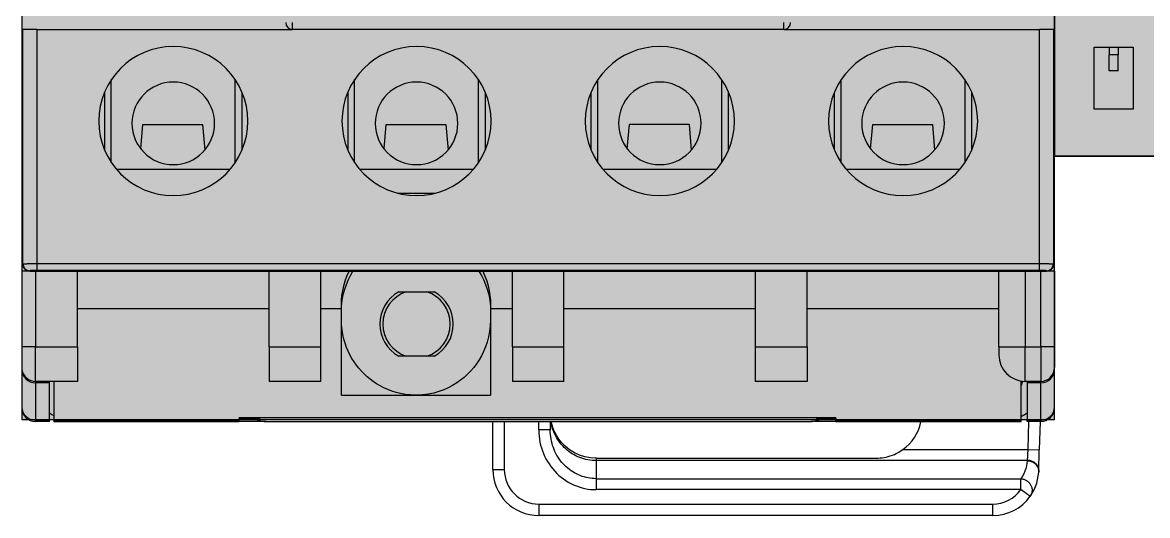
# Model space of a CAD drawing. Extents: x 20 to 1829, y -86 to 701.
# Drawn here: x 1301.53 to 1350.55, y 107.06 to 128.56 of the extents above; entities that cross this region are included whole.
import ezdxf

# ---------------------------------------------------------------- set-up
doc = ezdxf.new("R2010")
doc.units = 0
doc.layers.add('MAIN-1', color=7, linetype='Continuous')
doc.layers.add('SYMS', color=7, linetype='Continuous')

# ---------------------------------------------------------------- blocks, each defined once
blk = doc.blocks.new('clipfix_35_5-select__2', base_point=(-147.547, 71.306))
at = {"color": 7, "linetype": 'Continuous'}
for p, q in [((-147.547, 76.456), (-147.547, 71.306)), ((-141.281, 76.456), (-147.547, 76.456)), ((-141.281, 71.306), (-141.281, 76.456)), ((-140.345, 76.456), (-141.281, 76.456)), ((-140.345, 71.306), (-140.345, 76.456)), ((-140.244, 76.456), (-140.345, 76.456)), ((-140.244, 76.456), (-140.244, 71.306)), ((-139.986, 76.456), (-140.244, 76.456)), ((-139.986, 76.456), (-139.986, 71.306)), ((-132.965, 76.456), (-139.986, 76.456)), ((-132.965, 76.456), (-132.247, 76.456)), ((-132.965, 71.306), (-132.965, 76.456)), ((-132.247, 75.881), (-132.247, 76.456)), ((-132.247, 76.456), (-124.247, 76.456)), ((-124.247, 76.456), (-124.247, 75.881)), ((-124.247, 76.456), (-123.528, 76.456)), ((-123.528, 76.456), (-121.856, 76.456)), ((-123.528, 71.306), (-123.528, 76.456)), ((-120.931, 76.456), (-121.856, 76.456)), ((-121.856, 76.456), (-121.856, 71.306)), ((-115.557, 76.456), (-120.931, 76.456)), ((-120.931, 76.456), (-120.931, 71.306)), ((-115.557, 76.456), (-115.557, 71.306)), ((-114.737, 76.456), (-115.557, 76.456)), ((-114.737, 71.306), (-114.737, 76.456)), ((-114.737, 76.456), (-106.507, 76.456)), ((-106.507, 76.456), (-106.507, 71.306)), ((-106.507, 76.456), (-106.249, 76.456)), ((-106.249, 71.306), (-106.249, 76.456)), ((-106.249, 76.456), (-106.148, 76.456)), ((-105.212, 76.456), (-106.148, 76.456)), ((-106.148, 71.306), (-106.148, 76.456)), ((-105.212, 76.456), (-98.947, 76.456)), ((-105.212, 71.306), (-105.212, 76.456)), ((-98.947, 71.306), (-98.947, 76.456)), ((-132.247, 71.881), (-132.247, 75.881)), ((-132.247, 75.881), (-129.097, 75.881)), ((-129.097, 75.881), (-129.097, 71.881)), ((-127.397, 75.881), (-124.247, 75.881)), ((-127.397, 71.881), (-127.397, 75.881)), ((-124.247, 75.881), (-124.247, 71.881)), ((-120.022, 75.631), (-116.572, 75.631)), ((-120.022, 74.081), (-120.022, 75.631)), ((-116.572, 75.631), (-116.572, 74.081)), ((-144.647, 73.031), (-144.647, 74.731)), ((-144.647, 74.731), (-141.747, 74.731)), ((-141.747, 74.731), (-141.747, 74.081)), ((-137.397, 74.731), (-134.697, 74.731)), ((-137.397, 73.031), (-137.397, 74.731)), ((-134.697, 74.731), (-134.697, 73.031)), ((-111.797, 74.731), (-109.097, 74.731)), ((-111.797, 73.031), (-111.797, 74.731)), ((-109.097, 74.731), (-109.097, 73.031)), ((-103.697, 74.081), (-103.697, 74.731)), ((-103.697, 74.731), (-100.997, 74.731)), ((-100.997, 74.731), (-100.997, 73.031)), ((-142.261, 74.081), (-142.392, 74.081)), ((-142.392, 73.681), (-142.392, 74.081)), ((-142.261, 74.081), (-142.261, 73.681)), ((-142.261, 74.081), (-141.747, 74.081)), ((-141.747, 74.081), (-141.747, 73.681)), ((-120.022, 74.081), (-116.572, 74.081)), ((-120.022, 73.681), (-120.022, 74.081)), ((-116.572, 74.081), (-116.572, 73.681)), ((-103.697, 73.681), (-103.697, 74.081)), ((-103.697, 74.081), (-103.361, 74.081)), ((-103.361, 74.081), (-103.361, 73.681)), ((-102.661, 74.081), (-103.361, 74.081)), ((-102.661, 74.081), (-102.661, 73.681)), ((-142.261, 73.681), (-142.392, 73.681)), ((-142.261, 73.681), (-141.747, 73.681)), ((-141.747, 73.681), (-141.747, 73.031)), ((-120.022, 73.681), (-116.572, 73.681)), ((-120.022, 72.131), (-120.022, 73.681)), ((-116.572, 73.681), (-116.572, 72.131)), ((-103.697, 73.681), (-103.361, 73.681)), ((-103.697, 73.031), (-103.697, 73.681)), ((-102.661, 73.681), (-103.361, 73.681)), ((-141.747, 73.031), (-144.647, 73.031)), ((-134.697, 73.031), (-137.397, 73.031)), ((-109.097, 73.031), (-111.797, 73.031)), ((-100.997, 73.031), (-103.697, 73.031)), ((-116.572, 72.131), (-120.022, 72.131)), ((-129.097, 71.881), (-132.247, 71.881)), ((-132.247, 71.306), (-132.247, 71.881)), ((-124.247, 71.881), (-127.397, 71.881)), ((-124.247, 71.881), (-124.247, 71.306)), ((-141.281, 71.306), (-147.547, 71.306)), ((-140.345, 71.306), (-141.281, 71.306)), ((-140.244, 71.306), (-140.345, 71.306)), ((-139.986, 71.306), (-140.244, 71.306)), ((-132.965, 71.306), (-139.986, 71.306)), ((-132.965, 71.306), (-132.247, 71.306)), ((-132.247, 71.306), (-124.247, 71.306)), ((-124.247, 71.306), (-123.528, 71.306)), ((-123.528, 71.306), (-121.856, 71.306)), ((-121.856, 71.306), (-120.931, 71.306)), ((-120.931, 71.306), (-115.557, 71.306)), ((-115.557, 71.306), (-114.737, 71.306)), ((-114.737, 71.306), (-106.507, 71.306)), ((-106.507, 71.306), (-106.249, 71.306)), ((-106.249, 71.306), (-106.148, 71.306)), ((-105.212, 71.306), (-106.148, 71.306)), ((-105.212, 71.306), (-98.947, 71.306))]:
    blk.add_line(p, q, dxfattribs=at)

msp = doc.modelspace()

# ---------------------------------------------------------------- hatches: boundary and pattern name
at = {"layer": 'SYMS', "true_color": 0x8fbdb9}
h = msp.add_hatch(color=253, dxfattribs=at)
h.dxf.hatch_style = 1
h.paths.add_polyline_path([(1301.515, 111.226), (1346.493, 111.226), (1346.493, 181.726), (1301.515, 181.726)])
h = msp.add_hatch(color=253, dxfattribs=at)
h.dxf.hatch_style = 1
h.paths.add_polyline_path([(1351.654, 171.33), (1346.504, 171.33), (1346.504, 122.73), (1351.654, 122.73)])

# ---------------------------------------------------------------- linework, layer by layer
at = {"layer": 'MAIN-1'}
for p, q in [((1346.504, 128.256), (1346.504, 131.356)), ((1313.304, 128.256), (1313.304, 128.556)), ((1334.704, 128.256), (1334.704, 128.556)), ((1301.853, 128.256), (1301.504, 128.256)), ((1301.554, 118.027), (1301.554, 128.256)), ((1302.154, 128.256), (1301.853, 128.256)), ((1302.154, 128.256), (1313.304, 128.256)), ((1302.154, 128.256), (1302.154, 118.043)), ((1334.704, 128.256), (1313.304, 128.256)), ((1334.704, 128.256), (1345.854, 128.256)), ((1345.854, 118.043), (1345.854, 128.256)), ((1346.155, 128.256), (1345.854, 128.256)), ((1346.504, 128.256), (1346.154, 128.256)), ((1346.454, 128.256), (1346.454, 118.027)), ((1346.504, 117.706), (1346.504, 128.256)), ((1305.404, 122.447), (1305.404, 126.065)), ((1310.804, 122.447), (1310.804, 126.065)), ((1316.004, 122.447), (1316.004, 126.065)), ((1321.404, 122.447), (1321.404, 126.065)), ((1326.604, 122.447), (1326.604, 126.065)), ((1332.004, 122.447), (1332.004, 126.065)), ((1337.204, 122.447), (1337.204, 126.065)), ((1342.604, 122.447), (1342.604, 126.065)), ((1305.104, 125.506), (1305.104, 123.006)), ((1307.115, 125.66), (1307.116, 125.66)), ((1307.279, 125.755), (1307.279, 125.755)), ((1311.104, 123.006), (1311.104, 125.506)), ((1315.704, 125.506), (1315.704, 123.006)), ((1321.704, 123.006), (1321.704, 125.506)), ((1326.304, 125.506), (1326.304, 123.006)), ((1332.304, 123.006), (1332.304, 125.506)), ((1336.904, 125.506), (1336.904, 123.006)), ((1342.904, 123.006), (1342.904, 125.506)), ((1306.687, 123.045), (1306.779, 124.112)), ((1306.779, 124.112), (1309.379, 124.112)), ((1309.379, 124.112), (1309.476, 122.99)), ((1317.288, 123.045), (1317.379, 124.112)), ((1317.379, 124.112), (1319.979, 124.112)), ((1319.979, 124.112), (1320.075, 122.99)), ((1327.887, 123.045), (1327.979, 124.112)), ((1330.579, 124.112), (1327.979, 124.112)), ((1330.579, 124.112), (1330.676, 122.99)), ((1338.487, 123.045), (1338.579, 124.112)), ((1338.579, 124.112), (1341.179, 124.112)), ((1341.179, 124.112), (1341.276, 122.99)), ((1305.624, 122.156), (1310.585, 122.156)), ((1316.224, 122.156), (1321.185, 122.156)), ((1326.824, 122.156), (1331.785, 122.156)), ((1337.424, 122.156), (1342.385, 122.156)), ((1317.873, 121.114), (1319.535, 121.114)), ((1302.104, 117.706), (1301.504, 117.706)), ((1301.554, 118.027), (1301.555, 118.028)), ((1301.554, 118.027), (1301.554, 118.006)), ((1301.554, 118.027), (1301.554, 118.027)), ((1301.554, 118.027), (1301.554, 118.027)), ((1301.554, 118.027), (1301.554, 118.027)), ((1301.554, 118.027), (1301.554, 118.027)), ((1301.554, 118.027), (1301.554, 118.027)), ((1301.554, 118.027), (1301.554, 118.027)), ((1301.554, 118.027), (1301.554, 118.027)), ((1301.554, 118.027), (1301.554, 118.026)), ((1301.554, 118.026), (1301.554, 118.026)), ((1301.554, 118.026), (1301.554, 118.025)), ((1301.554, 118.025), (1301.554, 118.025)), ((1301.554, 118.025), (1301.554, 118.024)), ((1301.554, 117.992), (1301.554, 118.006)), ((1301.555, 117.978), (1301.554, 117.992)), ((1301.555, 118.028), (1301.557, 118.029)), ((1301.557, 117.964), (1301.555, 117.978)), ((1301.557, 118.029), (1301.56, 118.029)), ((1301.559, 117.95), (1301.557, 117.964)), ((1301.562, 117.937), (1301.559, 117.95)), ((1301.56, 118.029), (1301.564, 118.03)), ((1301.566, 117.924), (1301.562, 117.937)), ((1301.564, 118.03), (1301.57, 118.031)), ((1301.57, 117.91), (1301.566, 117.924)), ((1301.57, 118.031), (1301.577, 118.031)), ((1301.574, 117.898), (1301.57, 117.91)), ((1301.58, 117.885), (1301.574, 117.898)), ((1301.577, 118.031), (1301.585, 118.032)), ((1301.586, 117.872), (1301.58, 117.885)), ((1301.585, 118.032), (1301.595, 118.033)), ((1301.592, 117.86), (1301.586, 117.872)), ((1301.599, 117.848), (1301.592, 117.86)), ((1301.595, 118.033), (1301.605, 118.033)), ((1301.607, 117.836), (1301.599, 117.848)), ((1301.605, 118.033), (1301.617, 118.034)), ((1301.615, 117.825), (1301.607, 117.836)), ((1301.623, 117.814), (1301.615, 117.825)), ((1301.617, 118.034), (1301.63, 118.035)), ((1301.632, 117.804), (1301.623, 117.814)), ((1301.63, 118.035), (1301.644, 118.035)), ((1301.642, 117.794), (1301.632, 117.804)), ((1301.652, 117.784), (1301.642, 117.794)), ((1301.644, 118.035), (1301.659, 118.036)), ((1301.663, 117.775), (1301.652, 117.784)), ((1301.659, 118.036), (1301.675, 118.037)), ((1301.673, 117.766), (1301.663, 117.775)), ((1301.685, 117.758), (1301.673, 117.766)), ((1301.675, 118.037), (1301.693, 118.037)), ((1301.696, 117.751), (1301.685, 117.758)), ((1301.693, 118.037), (1301.711, 118.038)), ((1301.708, 117.744), (1301.696, 117.751)), ((1301.721, 117.737), (1301.708, 117.744)), ((1301.711, 118.038), (1301.73, 118.038)), ((1301.733, 117.731), (1301.721, 117.737)), ((1301.73, 118.038), (1301.75, 118.039)), ((1301.746, 117.726), (1301.733, 117.731)), ((1301.759, 117.721), (1301.746, 117.726)), ((1301.75, 118.039), (1301.771, 118.039)), ((1301.772, 117.717), (1301.759, 117.721)), ((1301.771, 118.039), (1301.792, 118.04)), ((1301.785, 117.714), (1301.772, 117.717)), ((1301.799, 117.711), (1301.785, 117.714)), ((1301.792, 118.04), (1301.815, 118.04)), ((1301.812, 117.709), (1301.799, 117.711)), ((1301.826, 117.707), (1301.812, 117.709)), ((1301.815, 118.04), (1301.838, 118.04)), ((1301.84, 117.706), (1301.826, 117.707)), ((1301.838, 118.04), (1301.862, 118.041)), ((1301.854, 117.706), (1301.84, 117.706)), ((1301.854, 117.727), (1301.854, 117.706)), ((1301.854, 117.706), (1346.154, 117.706)), ((1301.862, 118.041), (1301.886, 118.041)), ((1301.886, 118.041), (1301.911, 118.041)), ((1301.911, 118.041), (1301.937, 118.042)), ((1301.937, 118.042), (1301.963, 118.042)), ((1301.963, 118.042), (1301.99, 118.042)), ((1301.99, 118.042), (1302.016, 118.042)), ((1302.016, 118.042), (1302.044, 118.042)), ((1302.044, 118.042), (1302.071, 118.043)), ((1302.071, 118.043), (1302.099, 118.043)), ((1302.099, 118.043), (1302.126, 118.043)), ((1302.104, 117.706), (1302.104, 114.406)), ((1302.126, 118.043), (1302.154, 118.043)), ((1302.154, 118.043), (1345.854, 118.043)), ((1302.154, 118.043), (1302.154, 117.743)), ((1345.854, 117.743), (1302.154, 117.743)), ((1303.929, 114.406), (1303.929, 117.706)), ((1312.279, 114.406), (1312.279, 117.706)), ((1314.529, 114.406), (1314.529, 117.706)), ((1315.674, 117.497), (1315.768, 117.706)), ((1315.825, 117.518), (1315.934, 117.706)), ((1321.424, 117.706), (1321.533, 117.518)), ((1321.591, 117.706), (1321.684, 117.497)), ((1322.879, 114.406), (1322.879, 117.706)), ((1325.129, 114.406), (1325.129, 117.706)), ((1333.479, 114.406), (1333.479, 117.706)), ((1335.729, 114.406), (1335.729, 117.706)), ((1344.079, 114.406), (1344.079, 117.706)), ((1345.229, 117.706), (1345.229, 114.406)), ((1345.854, 117.743), (1345.854, 118.043)), ((1345.854, 118.043), (1345.882, 118.043)), ((1345.882, 118.043), (1345.91, 118.043)), ((1345.904, 114.406), (1345.904, 117.706)), ((1346.504, 117.706), (1345.904, 117.706)), ((1345.91, 118.043), (1345.937, 118.043)), ((1345.937, 118.043), (1345.965, 118.042)), ((1345.965, 118.042), (1345.992, 118.042)), ((1345.992, 118.042), (1346.019, 118.042)), ((1346.019, 118.042), (1346.045, 118.042)), ((1346.045, 118.042), (1346.071, 118.042)), ((1346.071, 118.042), (1346.097, 118.041)), ((1346.097, 118.041), (1346.122, 118.041)), ((1346.122, 118.041), (1346.146, 118.041)), ((1346.146, 118.041), (1346.17, 118.04)), ((1346.154, 117.706), (1346.154, 117.727)), ((1346.168, 117.706), (1346.154, 117.706)), ((1346.181, 117.707), (1346.168, 117.706)), ((1346.17, 118.04), (1346.193, 118.04)), ((1346.195, 117.708), (1346.181, 117.707)), ((1346.193, 118.04), (1346.216, 118.04)), ((1346.208, 117.71), (1346.195, 117.708)), ((1346.221, 117.713), (1346.208, 117.71)), ((1346.216, 118.04), (1346.237, 118.039)), ((1346.234, 117.716), (1346.221, 117.713)), ((1346.247, 117.72), (1346.234, 117.716)), ((1346.237, 118.039), (1346.258, 118.039)), ((1346.259, 117.725), (1346.247, 117.72)), ((1346.258, 118.039), (1346.278, 118.038)), ((1346.272, 117.73), (1346.259, 117.725)), ((1346.284, 117.735), (1346.272, 117.73)), ((1346.278, 118.038), (1346.297, 118.038)), ((1346.296, 117.741), (1346.284, 117.735)), ((1346.308, 117.748), (1346.296, 117.741)), ((1346.297, 118.038), (1346.316, 118.037)), ((1346.319, 117.755), (1346.308, 117.748)), ((1346.316, 118.037), (1346.333, 118.037)), ((1346.33, 117.763), (1346.319, 117.755)), ((1346.341, 117.771), (1346.33, 117.763)), ((1346.333, 118.037), (1346.349, 118.036)), ((1346.351, 117.78), (1346.341, 117.771)), ((1346.349, 118.036), (1346.364, 118.035)), ((1346.361, 117.789), (1346.351, 117.78)), ((1346.371, 117.798), (1346.361, 117.789)), ((1346.364, 118.035), (1346.378, 118.035)), ((1346.38, 117.808), (1346.371, 117.798)), ((1346.378, 118.035), (1346.391, 118.034)), ((1346.389, 117.819), (1346.38, 117.808)), ((1346.397, 117.829), (1346.389, 117.819)), ((1346.391, 118.034), (1346.403, 118.033)), ((1346.404, 117.841), (1346.397, 117.829)), ((1346.403, 118.033), (1346.413, 118.033)), ((1346.412, 117.852), (1346.404, 117.841)), ((1346.418, 117.864), (1346.412, 117.852)), ((1346.413, 118.033), (1346.423, 118.032)), ((1346.424, 117.876), (1346.418, 117.864)), ((1346.423, 118.032), (1346.431, 118.031)), ((1346.43, 117.888), (1346.424, 117.876)), ((1346.435, 117.901), (1346.43, 117.888)), ((1346.431, 118.031), (1346.438, 118.031)), ((1346.439, 117.913), (1346.435, 117.901)), ((1346.438, 118.031), (1346.444, 118.03)), ((1346.443, 117.926), (1346.439, 117.913)), ((1346.447, 117.939), (1346.443, 117.926)), ((1346.444, 118.03), (1346.448, 118.029)), ((1346.449, 117.952), (1346.447, 117.939)), ((1346.448, 118.029), (1346.451, 118.029)), ((1346.451, 117.965), (1346.449, 117.952)), ((1346.451, 118.029), (1346.453, 118.028)), ((1346.453, 117.979), (1346.451, 117.965)), ((1346.453, 118.028), (1346.454, 118.027)), ((1346.454, 117.992), (1346.453, 117.979)), ((1346.454, 118.027), (1346.454, 118.027)), ((1346.454, 118.027), (1346.454, 118.027)), ((1346.454, 118.027), (1346.454, 118.027)), ((1346.454, 118.027), (1346.454, 118.027)), ((1346.454, 118.027), (1346.454, 118.027)), ((1346.454, 118.027), (1346.454, 118.027)), ((1346.454, 118.006), (1346.454, 118.027)), ((1346.454, 118.027), (1346.454, 118.027)), ((1346.454, 118.027), (1346.454, 118.026)), ((1346.454, 118.026), (1346.454, 118.026)), ((1346.454, 118.026), (1346.454, 118.025)), ((1346.454, 118.025), (1346.454, 118.025)), ((1346.454, 118.025), (1346.454, 118.024)), ((1346.454, 118.006), (1346.454, 117.992)), ((1346.504, 117.706), (1346.504, 114.406)), ((1315.535, 117.073), (1315.597, 117.286)), ((1315.597, 117.286), (1315.674, 117.497)), ((1315.646, 117.129), (1315.729, 117.325)), ((1315.729, 117.325), (1315.825, 117.518)), ((1321.533, 117.518), (1321.63, 117.325)), ((1321.63, 117.325), (1321.712, 117.129)), ((1321.684, 117.497), (1321.761, 117.286)), ((1321.761, 117.286), (1321.823, 117.073)), ((1315.455, 116.648), (1315.488, 116.86)), ((1315.481, 116.531), (1315.523, 116.731)), ((1315.488, 116.86), (1315.535, 117.073)), ((1315.523, 116.731), (1315.578, 116.93)), ((1315.578, 116.93), (1315.646, 117.129)), ((1317.93, 116.806), (1319.479, 116.806)), ((1321.712, 117.129), (1321.781, 116.93)), ((1321.781, 116.93), (1321.835, 116.731)), ((1321.823, 117.073), (1321.871, 116.86)), ((1321.835, 116.731), (1321.877, 116.531)), ((1321.871, 116.86), (1321.904, 116.648)), ((1315.429, 116.235), (1315.435, 116.44)), ((1315.429, 116.082), (1315.429, 116.235)), ((1315.435, 116.44), (1315.455, 116.648)), ((1315.435, 116.138), (1315.452, 116.333)), ((1315.452, 116.333), (1315.481, 116.531)), ((1321.877, 116.531), (1321.906, 116.333)), ((1321.904, 116.648), (1321.923, 116.44)), ((1321.906, 116.333), (1321.924, 116.138)), ((1321.923, 116.44), (1321.929, 116.235)), ((1321.929, 116.235), (1321.929, 116.082)), ((1303.929, 116.082), (1312.279, 116.082)), ((1314.529, 116.082), (1315.429, 116.082)), ((1315.429, 115.947), (1315.435, 116.138)), ((1315.429, 112.303), (1315.429, 116.082)), ((1321.924, 116.138), (1321.929, 115.947)), ((1321.929, 116.082), (1322.879, 116.082)), ((1321.929, 116.082), (1321.929, 112.303)), ((1325.129, 116.082), (1333.479, 116.082)), ((1335.729, 116.082), (1344.079, 116.082)), ((1315.437, 115.363), (1315.429, 115.592)), ((1315.459, 115.148), (1315.437, 115.363)), ((1321.919, 115.325), (1321.889, 115.076)), ((1321.929, 115.592), (1321.919, 115.325)), ((1315.493, 114.944), (1315.459, 115.148)), ((1315.538, 114.75), (1315.493, 114.944)), ((1315.592, 114.565), (1315.538, 114.75)), ((1321.843, 114.842), (1321.784, 114.621)), ((1321.889, 115.076), (1321.843, 114.842)), ((1302.104, 114.406), (1301.504, 114.406)), ((1302.104, 112.906), (1302.104, 114.406)), ((1302.104, 114.406), (1303.929, 114.406)), ((1303.929, 114.406), (1303.929, 112.906)), ((1312.279, 114.406), (1312.279, 112.906)), ((1312.279, 114.406), (1314.529, 114.406)), ((1314.529, 112.906), (1314.529, 114.406)), ((1315.655, 114.389), (1315.592, 114.565)), ((1315.725, 114.22), (1315.655, 114.389)), ((1315.804, 114.058), (1315.725, 114.22)), ((1321.712, 114.411), (1321.629, 114.213)), ((1321.784, 114.621), (1321.712, 114.411)), ((1322.879, 114.406), (1322.879, 112.906)), ((1322.879, 114.406), (1325.129, 114.406)), ((1325.129, 112.906), (1325.129, 114.406)), ((1333.479, 112.906), (1333.479, 114.406)), ((1333.479, 114.406), (1335.729, 114.406)), ((1335.729, 114.406), (1335.729, 112.906)), ((1344.079, 114.406), (1345.229, 114.406)), ((1344.079, 114.406), (1344.079, 114.056)), ((1345.229, 114.406), (1345.904, 114.406)), ((1345.229, 112.906), (1345.229, 114.406)), ((1345.904, 114.406), (1345.904, 112.906)), ((1346.504, 114.406), (1345.904, 114.406)), ((1346.504, 114.406), (1346.504, 113.506)), ((1315.89, 113.903), (1315.804, 114.058)), ((1315.982, 113.755), (1315.89, 113.903)), ((1316.082, 113.614), (1315.982, 113.755)), ((1319.479, 114.006), (1317.93, 114.006)), ((1321.433, 113.845), (1321.32, 113.675)), ((1321.536, 114.024), (1321.433, 113.845)), ((1321.629, 114.213), (1321.536, 114.024)), ((1316.189, 113.479), (1316.082, 113.614)), ((1316.301, 113.35), (1316.189, 113.479)), ((1316.421, 113.227), (1316.301, 113.35)), ((1321.067, 113.361), (1320.927, 113.217)), ((1321.198, 113.514), (1321.067, 113.361)), ((1321.32, 113.675), (1321.198, 113.514)), ((1346.504, 113.409), (1346.504, 113.502)), ((1346.504, 111.78), (1346.504, 113.409)), ((1302.104, 112.906), (1302.104, 112.845)), ((1303.929, 112.906), (1302.104, 112.906)), ((1302.104, 112.845), (1302.104, 111.216)), ((1302.704, 112.845), (1302.104, 112.845)), ((1302.704, 112.845), (1302.704, 112.906)), ((1302.704, 111.216), (1302.704, 112.845)), ((1302.904, 112.906), (1302.904, 111.208)), ((1314.529, 112.906), (1312.279, 112.906)), ((1316.546, 113.11), (1316.421, 113.227)), ((1316.678, 113), (1316.546, 113.11)), ((1316.817, 112.895), (1316.678, 113)), ((1316.964, 112.798), (1316.817, 112.895)), ((1317.117, 112.708), (1316.964, 112.798)), ((1320.453, 112.835), (1320.275, 112.727)), ((1320.62, 112.953), (1320.453, 112.835)), ((1320.778, 113.081), (1320.62, 112.953)), ((1320.927, 113.217), (1320.778, 113.081)), ((1325.129, 112.906), (1322.879, 112.906)), ((1335.729, 112.906), (1333.479, 112.906)), ((1345.054, 111.208), (1345.054, 112.919)), ((1345.904, 112.906), (1345.229, 112.906)), ((1345.304, 112.906), (1345.304, 112.845)), ((1345.304, 112.845), (1345.304, 111.216)), ((1345.904, 112.845), (1345.304, 112.845)), ((1345.904, 112.845), (1345.904, 112.906)), ((1345.904, 111.216), (1345.904, 112.845)), ((1315.429, 112.303), (1318.679, 112.303)), ((1317.278, 112.625), (1317.117, 112.708)), ((1317.447, 112.549), (1317.278, 112.625)), ((1317.624, 112.481), (1317.447, 112.549)), ((1317.811, 112.423), (1317.624, 112.481)), ((1318.008, 112.374), (1317.811, 112.423)), ((1318.217, 112.336), (1318.008, 112.374)), ((1318.44, 112.312), (1318.217, 112.336)), ((1318.679, 112.303), (1318.44, 112.312)), ((1318.958, 112.315), (1318.679, 112.303)), ((1318.679, 112.303), (1321.929, 112.303)), ((1319.215, 112.348), (1318.958, 112.315)), ((1319.454, 112.398), (1319.215, 112.348)), ((1319.678, 112.463), (1319.454, 112.398)), ((1319.889, 112.54), (1319.678, 112.463)), ((1320.087, 112.628), (1319.889, 112.54)), ((1320.275, 112.727), (1320.087, 112.628)), ((1346.504, 111.756), (1346.504, 111.78)), ((1302.704, 111.532), (1302.736, 111.509)), ((1302.736, 111.509), (1302.769, 111.487)), ((1302.769, 111.487), (1302.802, 111.465)), ((1302.802, 111.465), (1302.836, 111.445)), ((1302.836, 111.445), (1302.87, 111.425)), ((1302.87, 111.425), (1302.904, 111.405)), ((1310.979, 111.208), (1310.979, 111.317)), ((1336.979, 111.317), (1310.979, 111.317)), ((1310.979, 111.306), (1311.894, 111.306)), ((1336.114, 111.306), (1336.979, 111.306)), ((1336.979, 111.317), (1336.979, 111.208)), ((1345.054, 111.378), (1345.097, 111.401)), ((1345.097, 111.401), (1345.14, 111.425)), ((1345.14, 111.425), (1345.182, 111.45)), ((1345.182, 111.45), (1345.223, 111.477)), ((1345.223, 111.477), (1345.264, 111.504)), ((1345.264, 111.504), (1345.304, 111.532)), ((1302.104, 111.216), (1302.104, 111.156)), ((1302.104, 111.216), (1302.704, 111.216)), ((1302.704, 111.156), (1302.104, 111.156)), ((1302.704, 111.156), (1302.704, 111.216)), ((1302.904, 111.208), (1302.904, 111.135)), ((1302.904, 111.208), (1310.979, 111.208)), ((1310.979, 111.135), (1302.904, 111.135)), ((1310.979, 111.135), (1310.979, 111.208)), ((1312.128, 111.156), (1310.979, 111.156)), ((1312.128, 111.156), (1312.42, 111.156)), ((1312.421, 111.156), (1335.587, 111.156)), ((1322.029, 109.056), (1322.029, 111.156)), ((1322.529, 111.156), (1322.529, 109.056)), ((1324.029, 110.792), (1324.029, 111.156)), ((1324.029, 110.792), (1324.033, 110.654)), ((1324.529, 110.792), (1324.029, 110.792)), ((1324.529, 111.156), (1324.529, 110.792)), ((1324.531, 110.69), (1324.529, 110.792)), ((1324.574, 111.064), (1324.557, 111.156)), ((1324.587, 111.077), (1324.57, 111.156)), ((1324.595, 110.973), (1324.574, 111.064)), ((1324.611, 110.989), (1324.587, 111.077)), ((1324.62, 110.884), (1324.595, 110.973)), ((1324.643, 110.892), (1324.611, 110.989)), ((1324.649, 110.797), (1324.62, 110.884)), ((1324.684, 110.784), (1324.643, 110.892)), ((1324.681, 110.711), (1324.649, 110.797)), ((1335.589, 111.156), (1335.88, 111.156)), ((1336.979, 111.156), (1335.88, 111.156)), ((1336.979, 111.208), (1345.054, 111.208)), ((1336.979, 111.208), (1336.979, 111.135)), ((1345.054, 111.135), (1336.979, 111.135)), ((1345.054, 111.135), (1345.054, 111.208)), ((1345.304, 111.156), (1345.304, 111.216)), ((1345.304, 111.216), (1345.904, 111.216)), ((1345.904, 111.156), (1345.304, 111.156)), ((1345.371, 111.156), (1345.338, 109.928)), ((1345.871, 111.156), (1345.838, 109.915)), ((1345.904, 111.216), (1345.904, 111.156)), ((1324.033, 110.654), (1324.043, 110.519)), ((1324.043, 110.519), (1324.06, 110.386)), ((1324.06, 110.386), (1324.083, 110.255)), ((1324.538, 110.589), (1324.531, 110.69)), ((1324.549, 110.489), (1324.538, 110.589)), ((1324.565, 110.391), (1324.549, 110.489)), ((1324.584, 110.295), (1324.565, 110.391)), ((1324.608, 110.201), (1324.584, 110.295)), ((1324.717, 110.627), (1324.681, 110.711)), ((1324.738, 110.665), (1324.684, 110.784)), ((1324.757, 110.545), (1324.717, 110.627)), ((1324.81, 110.534), (1324.738, 110.665)), ((1324.801, 110.464), (1324.757, 110.545)), ((1324.848, 110.386), (1324.801, 110.464)), ((1324.903, 110.391), (1324.81, 110.534)), ((1324.9, 110.308), (1324.848, 110.386)), ((1324.955, 110.233), (1324.9, 110.308)), ((1325.025, 110.237), (1324.903, 110.391)), ((1324.083, 110.255), (1324.112, 110.127)), ((1324.112, 110.127), (1324.147, 110.001)), ((1324.147, 110.001), (1324.188, 109.878)), ((1324.188, 109.878), (1324.234, 109.758)), ((1324.635, 110.109), (1324.608, 110.201)), ((1324.665, 110.019), (1324.635, 110.109)), ((1324.7, 109.932), (1324.665, 110.019)), ((1324.737, 109.846), (1324.7, 109.932)), ((1324.778, 109.762), (1324.737, 109.846)), ((1325.013, 110.161), (1324.955, 110.233)), ((1325.074, 110.091), (1325.013, 110.161)), ((1325.184, 110.076), (1325.025, 110.237)), ((1325.138, 110.025), (1325.074, 110.091)), ((1325.204, 109.962), (1325.138, 110.025)), ((1325.373, 109.923), (1325.184, 110.076)), ((1325.272, 109.903), (1325.204, 109.962)), ((1325.342, 109.848), (1325.272, 109.903)), ((1325.416, 109.795), (1325.342, 109.848)), ((1325.583, 109.793), (1325.373, 109.923)), ((1339.686, 109.799), (1339.759, 109.841)), ((1339.759, 109.841), (1339.827, 109.884)), ((1339.827, 109.884), (1339.892, 109.928)), ((1339.892, 109.928), (1345.338, 109.928)), ((1345.332, 109.809), (1345.331, 109.779)), ((1345.334, 109.838), (1345.332, 109.809)), ((1345.335, 109.868), (1345.334, 109.838)), ((1345.337, 109.898), (1345.335, 109.868)), ((1345.338, 109.928), (1345.337, 109.898)), ((1345.338, 109.928), (1345.838, 109.915)), ((1345.835, 109.783), (1345.836, 109.849)), ((1345.836, 109.849), (1345.838, 109.915)), ((1324.234, 109.758), (1324.285, 109.641)), ((1324.285, 109.641), (1324.343, 109.526)), ((1324.343, 109.526), (1324.406, 109.414)), ((1324.406, 109.414), (1324.477, 109.303)), ((1324.823, 109.68), (1324.778, 109.762)), ((1324.872, 109.6), (1324.823, 109.68)), ((1324.924, 109.522), (1324.872, 109.6)), ((1324.98, 109.446), (1324.924, 109.522)), ((1325.038, 109.373), (1324.98, 109.446)), ((1325.1, 109.303), (1325.038, 109.373)), ((1325.492, 109.746), (1325.416, 109.795)), ((1325.571, 109.699), (1325.492, 109.746)), ((1325.652, 109.656), (1325.571, 109.699)), ((1325.807, 109.691), (1325.583, 109.793)), ((1325.736, 109.617), (1325.652, 109.656)), ((1325.821, 109.582), (1325.736, 109.617)), ((1326.041, 109.616), (1325.807, 109.691)), ((1325.908, 109.55), (1325.821, 109.582)), ((1325.995, 109.523), (1325.908, 109.55)), ((1326.084, 109.5), (1325.995, 109.523)), ((1326.284, 109.571), (1326.041, 109.616)), ((1326.173, 109.482), (1326.084, 109.5)), ((1326.262, 109.467), (1326.173, 109.482)), ((1326.351, 109.457), (1326.262, 109.467)), ((1326.529, 109.556), (1326.284, 109.571)), ((1326.44, 109.451), (1326.351, 109.457)), ((1326.529, 109.449), (1326.44, 109.451)), ((1326.529, 109.556), (1338.729, 109.556)), ((1326.529, 109.556), (1326.529, 109.449)), ((1345.313, 109.449), (1326.529, 109.449)), ((1326.529, 109.449), (1326.529, 108.662)), ((1338.729, 109.556), (1338.819, 109.558)), ((1338.819, 109.558), (1338.908, 109.564)), ((1338.908, 109.564), (1338.997, 109.574)), ((1338.997, 109.574), (1339.085, 109.587)), ((1339.085, 109.587), (1339.173, 109.605)), ((1339.173, 109.605), (1339.26, 109.627)), ((1339.26, 109.627), (1339.348, 109.654)), ((1339.348, 109.654), (1339.436, 109.685)), ((1339.436, 109.685), (1339.523, 109.721)), ((1339.523, 109.721), (1339.607, 109.759)), ((1339.607, 109.759), (1339.686, 109.799)), ((1345.302, 109.333), (1345.282, 109.218)), ((1345.313, 109.449), (1345.302, 109.333)), ((1345.314, 109.461), (1345.313, 109.458)), ((1345.313, 109.458), (1345.313, 109.455)), ((1345.313, 109.455), (1345.313, 109.452)), ((1345.313, 109.452), (1345.313, 109.449)), ((1345.313, 109.449), (1345.334, 109.449)), ((1345.315, 109.472), (1345.314, 109.468)), ((1345.314, 109.468), (1345.314, 109.465)), ((1345.314, 109.465), (1345.314, 109.461)), ((1345.316, 109.5), (1345.315, 109.486)), ((1345.315, 109.486), (1345.315, 109.472)), ((1345.315, 109.472), (1345.338, 109.472)), ((1345.317, 109.517), (1345.316, 109.5)), ((1345.318, 109.535), (1345.317, 109.517)), ((1345.319, 109.554), (1345.318, 109.535)), ((1345.32, 109.575), (1345.319, 109.554)), ((1345.321, 109.597), (1345.32, 109.575)), ((1345.322, 109.62), (1345.321, 109.597)), ((1345.324, 109.644), (1345.322, 109.62)), ((1345.325, 109.669), (1345.324, 109.644)), ((1345.326, 109.696), (1345.325, 109.669)), ((1345.328, 109.723), (1345.326, 109.696)), ((1345.329, 109.751), (1345.328, 109.723)), ((1345.331, 109.779), (1345.329, 109.751)), ((1345.334, 109.449), (1345.355, 109.447)), ((1345.338, 109.472), (1345.361, 109.47)), ((1345.355, 109.447), (1345.377, 109.445)), ((1345.361, 109.47), (1345.385, 109.467)), ((1345.377, 109.445), (1345.4, 109.441)), ((1345.385, 109.467), (1345.409, 109.464)), ((1345.4, 109.441), (1345.422, 109.437)), ((1345.409, 109.464), (1345.433, 109.459)), ((1345.422, 109.437), (1345.445, 109.431)), ((1345.433, 109.459), (1345.458, 109.453)), ((1345.445, 109.431), (1345.469, 109.424)), ((1345.458, 109.453), (1345.482, 109.445)), ((1345.469, 109.424), (1345.492, 109.416)), ((1345.482, 109.445), (1345.506, 109.437)), ((1345.492, 109.416), (1345.515, 109.407)), ((1345.506, 109.437), (1345.53, 109.427)), ((1345.515, 109.407), (1345.538, 109.396)), ((1345.53, 109.427), (1345.553, 109.416)), ((1345.538, 109.396), (1345.561, 109.384)), ((1345.553, 109.416), (1345.576, 109.403)), ((1345.561, 109.384), (1345.584, 109.371)), ((1345.576, 109.403), (1345.599, 109.39)), ((1345.584, 109.371), (1345.606, 109.357)), ((1345.599, 109.39), (1345.621, 109.375)), ((1345.606, 109.357), (1345.627, 109.341)), ((1345.621, 109.375), (1345.642, 109.36)), ((1345.627, 109.341), (1345.648, 109.324)), ((1345.642, 109.36), (1345.662, 109.343)), ((1345.648, 109.324), (1345.668, 109.305)), ((1345.662, 109.343), (1345.681, 109.325)), ((1345.681, 109.325), (1345.699, 109.307)), ((1345.822, 109.283), (1345.823, 109.335)), ((1345.823, 109.349), (1345.824, 109.36)), ((1345.823, 109.338), (1345.823, 109.349)), ((1345.824, 109.382), (1345.825, 109.393)), ((1345.824, 109.371), (1345.824, 109.382)), ((1345.824, 109.36), (1345.824, 109.371)), ((1345.825, 109.413), (1345.827, 109.47)), ((1345.825, 109.393), (1345.825, 109.405)), ((1345.827, 109.47), (1345.828, 109.53)), ((1345.828, 109.53), (1345.83, 109.592)), ((1345.83, 109.592), (1345.831, 109.655)), ((1345.831, 109.655), (1345.833, 109.718)), ((1345.833, 109.718), (1345.835, 109.783)), ((1322.029, 109.056), (1322.529, 109.056)), ((1324.477, 109.303), (1324.554, 109.194)), ((1324.554, 109.194), (1324.636, 109.089)), ((1324.636, 109.089), (1324.723, 108.989)), ((1324.723, 108.989), (1324.813, 108.895)), ((1324.813, 108.895), (1324.906, 108.807)), ((1325.163, 109.236), (1325.1, 109.303)), ((1325.229, 109.174), (1325.163, 109.236)), ((1325.296, 109.115), (1325.229, 109.174)), ((1325.367, 109.059), (1325.296, 109.115)), ((1325.439, 109.006), (1325.367, 109.059)), ((1325.515, 108.957), (1325.439, 109.006)), ((1325.593, 108.91), (1325.515, 108.957)), ((1325.673, 108.868), (1325.593, 108.91)), ((1325.754, 108.829), (1325.673, 108.868)), ((1325.838, 108.794), (1325.754, 108.829)), ((1345.166, 108.88), (1345.106, 108.771)), ((1345.215, 108.992), (1345.166, 108.88)), ((1345.253, 109.104), (1345.215, 108.992)), ((1345.282, 109.218), (1345.253, 109.104)), ((1345.668, 109.305), (1345.687, 109.286)), ((1345.687, 109.286), (1345.705, 109.265)), ((1345.699, 109.307), (1345.715, 109.287)), ((1345.705, 109.265), (1345.722, 109.243)), ((1345.715, 109.287), (1345.731, 109.267)), ((1345.722, 109.243), (1345.737, 109.22)), ((1345.731, 109.267), (1345.745, 109.246)), ((1345.737, 109.22), (1345.752, 109.197)), ((1345.745, 109.246), (1345.758, 109.225)), ((1345.752, 109.197), (1345.764, 109.173)), ((1345.758, 109.225), (1345.77, 109.203)), ((1345.764, 109.173), (1345.776, 109.148)), ((1345.77, 109.203), (1345.78, 109.181)), ((1345.776, 109.148), (1345.786, 109.123)), ((1345.78, 109.181), (1345.789, 109.158)), ((1345.786, 109.123), (1345.794, 109.097)), ((1345.789, 109.158), (1345.796, 109.136)), ((1345.794, 109.097), (1345.801, 109.071)), ((1345.796, 109.136), (1345.803, 109.113)), ((1345.796, 108.78), (1345.812, 108.941)), ((1345.801, 109.071), (1345.806, 109.045)), ((1345.803, 109.113), (1345.807, 109.091)), ((1345.806, 109.045), (1345.81, 109.019)), ((1345.807, 109.091), (1345.811, 109.069)), ((1345.81, 109.019), (1345.812, 108.993)), ((1345.811, 109.069), (1345.813, 109.046)), ((1345.812, 108.993), (1345.812, 108.967)), ((1345.812, 108.967), (1345.812, 108.941)), ((1345.812, 108.95), (1345.813, 108.959)), ((1345.812, 108.941), (1345.812, 108.95)), ((1345.813, 109.046), (1345.814, 109.025)), ((1345.813, 108.968), (1345.814, 108.978)), ((1345.813, 108.959), (1345.813, 108.968)), ((1345.814, 109.003), (1345.815, 109.033)), ((1345.814, 109.025), (1345.814, 109.003)), ((1345.814, 109.002), (1345.814, 109.003)), ((1345.814, 109.003), (1345.814, 109.003)), ((1345.814, 109.001), (1345.814, 109.002)), ((1345.814, 109.002), (1345.814, 109.002)), ((1345.814, 109.002), (1345.814, 109.002)), ((1345.814, 108.989), (1345.814, 109.001)), ((1345.814, 109.001), (1345.814, 109.001)), ((1345.814, 108.978), (1345.814, 108.989)), ((1345.815, 109.033), (1345.816, 109.066)), ((1345.816, 109.066), (1345.817, 109.102)), ((1345.817, 109.102), (1345.818, 109.143)), ((1345.818, 109.143), (1345.819, 109.186)), ((1345.819, 109.186), (1345.82, 109.233)), ((1345.82, 109.233), (1345.822, 109.283)), ((1324.906, 108.807), (1325.002, 108.726)), ((1325.002, 108.726), (1325.102, 108.65)), ((1325.102, 108.65), (1325.207, 108.578)), ((1325.207, 108.578), (1325.316, 108.511)), ((1325.316, 108.511), (1325.43, 108.449)), ((1325.43, 108.449), (1325.548, 108.393)), ((1325.548, 108.393), (1325.668, 108.343)), ((1325.668, 108.343), (1325.791, 108.3)), ((1325.922, 108.763), (1325.838, 108.794)), ((1326.008, 108.736), (1325.922, 108.763)), ((1326.095, 108.713), (1326.008, 108.736)), ((1326.181, 108.695), (1326.095, 108.713)), ((1326.268, 108.68), (1326.181, 108.695)), ((1326.355, 108.67), (1326.268, 108.68)), ((1326.442, 108.664), (1326.355, 108.67)), ((1326.529, 108.662), (1326.442, 108.664)), ((1326.529, 108.662), (1345.035, 108.662)), ((1326.529, 108.662), (1326.529, 108.183)), ((1345.106, 108.771), (1345.035, 108.662)), ((1345.035, 108.662), (1345.06, 108.66)), ((1345.06, 108.66), (1345.086, 108.657)), ((1345.086, 108.657), (1345.112, 108.652)), ((1345.112, 108.652), (1345.139, 108.645)), ((1345.139, 108.645), (1345.166, 108.637)), ((1345.166, 108.637), (1345.194, 108.627)), ((1345.194, 108.627), (1345.221, 108.615)), ((1345.221, 108.615), (1345.249, 108.602)), ((1345.249, 108.602), (1345.276, 108.586)), ((1345.276, 108.586), (1345.303, 108.569)), ((1345.303, 108.569), (1345.329, 108.55)), ((1345.329, 108.55), (1345.354, 108.528)), ((1345.354, 108.528), (1345.378, 108.505)), ((1345.378, 108.505), (1345.401, 108.481)), ((1345.401, 108.481), (1345.422, 108.455)), ((1345.422, 108.455), (1345.441, 108.427)), ((1345.441, 108.427), (1345.459, 108.398)), ((1345.459, 108.398), (1345.475, 108.368)), ((1345.475, 108.368), (1345.489, 108.337)), ((1345.489, 108.337), (1345.5, 108.306)), ((1345.674, 108.319), (1345.727, 108.468)), ((1345.727, 108.468), (1345.767, 108.622)), ((1345.767, 108.622), (1345.796, 108.78)), ((1325.791, 108.3), (1325.914, 108.263)), ((1325.914, 108.263), (1326.038, 108.234)), ((1326.038, 108.234), (1326.162, 108.211)), ((1326.162, 108.211), (1326.284, 108.195)), ((1326.284, 108.195), (1326.407, 108.186)), ((1326.407, 108.186), (1326.529, 108.183)), ((1345.035, 108.183), (1326.529, 108.183)), ((1345.442, 107.892), (1345.532, 108.031)), ((1345.455, 107.912), (1345.442, 107.892)), ((1345.468, 107.933), (1345.455, 107.912)), ((1345.48, 107.956), (1345.468, 107.933)), ((1345.491, 107.98), (1345.48, 107.956)), ((1345.5, 108.005), (1345.491, 107.98)), ((1345.5, 108.306), (1345.51, 108.274)), ((1345.508, 108.032), (1345.5, 108.005)), ((1345.515, 108.059), (1345.508, 108.032)), ((1345.51, 108.274), (1345.517, 108.242)), ((1345.52, 108.088), (1345.515, 108.059)), ((1345.517, 108.242), (1345.522, 108.211)), ((1345.524, 108.117), (1345.52, 108.088)), ((1345.522, 108.211), (1345.524, 108.179)), ((1345.524, 108.179), (1345.525, 108.148)), ((1345.525, 108.148), (1345.524, 108.117)), ((1345.532, 108.031), (1345.61, 108.173)), ((1345.61, 108.173), (1345.674, 108.319)), ((1324.029, 107.556), (1343.815, 107.556)), ((1324.029, 107.556), (1324.029, 107.056)), ((1343.815, 107.056), (1343.815, 107.556)), ((1343.815, 107.056), (1324.029, 107.056))]:
    msp.add_line(p, q, dxfattribs=at)
for centre, radius, start, end in [((1313.304, 128.556), 0.3, 180, 270), ((1334.704, 128.556), 0.3, 270, 0), ((1308.104, 124.256), 3.25, 0, 180), ((1318.704, 124.256), 3.25, 0, 180), ((1329.304, 124.256), 3.25, 0, 180), ((1339.904, 124.256), 3.25, 0, 180), ((1308.104, 124.156), 1.8, 0, 180), ((1318.704, 124.156), 1.8, 0, 180), ((1329.304, 124.156), 1.8, 0, 180), ((1339.904, 124.156), 1.8, 0, 180), ((1308.104, 124.256), 3.25, 180, 0), ((1308.104, 124.156), 1.8, 180, 0), ((1318.704, 124.256), 3.25, 180, 0), ((1318.704, 124.156), 1.8, 180, 0), ((1329.304, 124.256), 3.25, 180, 0), ((1329.304, 124.156), 1.8, 180, 0), ((1339.904, 124.256), 3.25, 180, 0), ((1339.904, 124.156), 1.8, 180, 0), ((1318.704, 115.406), 1.6, 118.955, 241.045), ((1318.704, 115.406), 1.47, 107.7528, 180), ((1318.704, 115.406), 1.47, 0, 72.2472), ((1318.704, 115.406), 1.6, 298.955, 61.045), ((1318.704, 115.406), 1.47, 180, 252.2472), ((1318.704, 115.406), 1.47, 287.7528, 0), ((1345.229, 114.056), 1.15, 180, 270), ((1302.104, 113.506), 0.6, 188.1816, 270), ((1345.904, 113.506), 0.6, 270, 0.0002), ((1302.104, 111.756), 0.6, 180, 270), ((1312.128, 112.156), 1, 238.1424, 270), ((1335.88, 112.156), 1, 270, 301.8578), ((1345.904, 111.756), 0.6, 270, 0), ((1338.729, 111.556), 2, 305.5384, 347.8729), ((1324.029, 109.056), 2, 180, 270), ((1324.029, 109.056), 1.5, 180, 270), ((1343.815, 109.056), 1.5, 270, 324.4303), ((1343.815, 109.056), 2, 270, 324.4301)]:
    msp.add_arc(centre, radius, start, end, dxfattribs=at)
for centre, major_axis, ratio, start_param, end_param in [((1301.854, 118.027), (-0.3, 0), 0.99863, 0.000001, 0.008543), ((1301.854, 118.027), (-0.3, 0), 0.99863, 0.008543, 1.570771), ((1302.154, 117.727), (0.3, 0), 0.052238, 1.571445, 3.142448), ((1345.854, 117.727), (0.3, 0), 0.052239, -0.000855, 1.570167), ((1346.154, 118.027), (-0.3, 0), 0.99863, 1.570796, 3.133051), ((1346.154, 118.027), (-0.3, 0), 0.99863, 3.133051, 3.141548), ((1302.104, 113.409), (-0.6, 0), 0.939693, -0.000012, 1.570796), ((1345.904, 113.409), (-0.6, 0), 0.939693, 1.570796, 3.1416), ((1303.872, 113.129), (1, 0), 0.999658, -2.916218, -2.885402), ((1344.137, 113.129), (1, 0), 0.999658, -0.409253, -0.219278), ((1302.104, 111.78), (0.6, 0), 0.939693, -3.141593, -1.570796), ((1345.904, 111.78), (0.6, 0), 0.939693, -1.570796, 0), ((1345.035, 108.183), (0, 0.5), 0.000008, -1.57078, -0.290087), ((1345.035, 108.183), (-0.407, 0.291), 0.000014, -3.141591, -1.570795)]:
    msp.add_ellipse(centre, major_axis=major_axis, ratio=ratio, start_param=start_param, end_param=end_param, dxfattribs=at)
at = {"layer": 'SYMS'}
for points in [[(1301.515, 181.726), (1346.493, 181.726), (1346.493, 111.226), (1301.515, 111.226)], [(1346.504, 171.33), (1351.654, 171.33), (1351.654, 122.73), (1346.504, 122.73)]]:
    msp.add_lwpolyline(points, close=True, dxfattribs=at)

# ---------------------------------------------------------------- block references
at = {"rotation": 270}
msp.add_blockref('clipfix_35_5-select__2', (1346.504, 171.33), dxfattribs=at)

doc.saveas('drawing.dxf')
